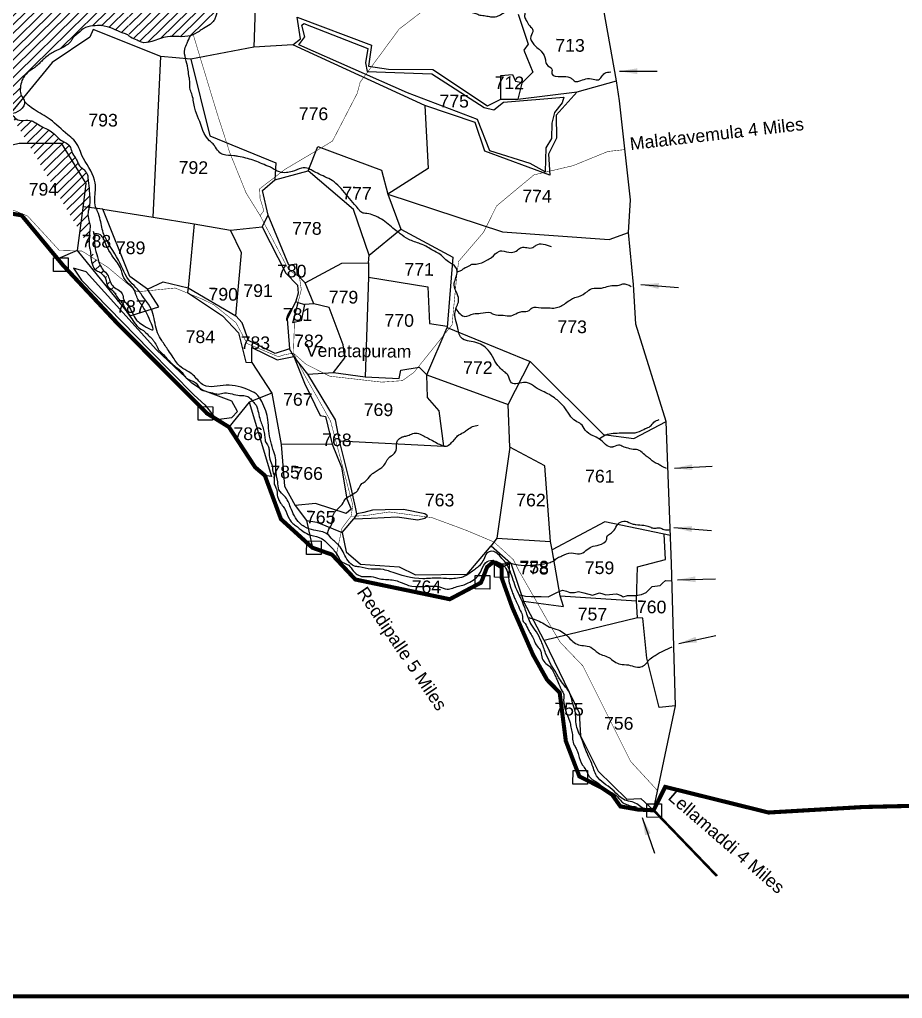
# Model space of a CAD drawing. Header units: feet. Extents: x 818823 to 828518, y 1577598 to 1585637.
# Drawn here: x 822433 to 824162, y 1577598 to 1579515 of the extents above; entities that cross this region are included whole.
import ezdxf
from ezdxf.enums import TextEntityAlignment as Align

# ---------------------------------------------------------------- set-up
doc = ezdxf.new("R2010")
doc.units = ezdxf.units.FT
doc.header["$LTSCALE"] = 15
doc.header["$MEASUREMENT"] = 0
doc.linetypes.add('HIDDEN2', pattern=[0.1875, 0.125, -0.0625])
for name, color, linetype in [('HILL', 17, 'Continuous'), ('PLOT', 7, 'Continuous'), ('PLOT NO', 7, 'Continuous'), ('ROADS', 6, 'HIDDEN2'), ('TANKS-STREAM', 4, 'Continuous'), ('TEXT', 1, 'Continuous'), ('VILLAGE STONES', 240, 'Continuous')]:
    doc.layers.add(name, color=color, linetype=linetype)
doc.layers.add('VILLAGE BOUNDRY', color=5, linetype='HIDDEN2', lineweight=100)
doc.styles.get("Standard").update_dxf_attribs({"font": 'arial.ttf'})
doc.linetypes.add('DOTS', pattern='A,1e-06,-3,["●",Standard,S=3,R=0,X=-1.25,Y=-1.25],-3', length=6.000001)
doc.dimstyles.get("Standard").update_dxf_attribs({"dimtxt": 0.18, "dimasz": 35, "dimexe": 0.18, "dimexo": 0.0625, "dimgap": 0.09, "dimtad": 0, "dimtih": 1, "dimtoh": 1, "dimdec": 4, "dimzin": 0, "dimdsep": 46, "dimtxsty": 'Standard', "dimcen": 0.09, "dimadec": 0, "dimazin": 0, "dimtfac": 1, "dimtdec": 4, "dimtofl": 0, "dimtmove": 0, "dimatfit": 3, "dimfxl": 1, "dimtolj": 1, "dimtzin": 0, "dimarcsym": 0})
pattern_1 = [(44.4283038, (-3796.693, 30670.482), (-8.62536244, 8.79923047), [])]

msp = doc.modelspace()

# ---------------------------------------------------------------- hatches: boundary and pattern name
at = {"layer": 'TANKS-STREAM', "lineweight": -2}
h = msp.add_hatch(dxfattribs=at)
h.set_pattern_fill('ANSI31', color=256, scale=98.573289, angle=-0.5717)
h.set_pattern_definition(pattern_1)
edge = h.paths.add_edge_path()
edge.add_spline(control_points=[(822646.5, 1580106.5), (822643.9, 1580115.1), (822640.3, 1580139.4), (822642.6, 1580163.6), (822646.5, 1580179.1)], knot_values=[2596.190024, 2596.190024, 2596.190024, 2596.190024, 2623.241818, 2670.364636, 2670.364636, 2670.364636, 2670.364636], degree=3, periodic=0)
edge.add_line((822646.5, 1580179.1), (822646.5, 1580233.2))
edge.add_spline(control_points=[(822646.5, 1580233.2), (822645.6, 1580238.6), (822645.9, 1580244.2), (822646.5, 1580250.2)], knot_values=[2522.993331, 2522.993331, 2522.993331, 2522.993331, 2540.137726, 2540.137726, 2540.137726, 2540.137726], degree=3, periodic=0)
edge.add_line((822646.5, 1580250.2), (822646.5, 1580288.6))
edge.add_spline(control_points=[(822646.5, 1580288.6), (822645.4, 1580292), (822642.1, 1580298), (822629.5, 1580306.6), (822613.3, 1580317.5), (822591.7, 1580323), (822572.1, 1580324.9), (822555.4, 1580323.5), (822544.4, 1580333.6), (822520.7, 1580338.2), (822509.8, 1580297.6), (822484.9, 1580273.1), (822465.7, 1580242.9), (822434.9, 1580215.6), (822410.7, 1580180.5), (822385.3, 1580139.1), (822368.7, 1580103.2), (822362.2, 1580060.4), (822325.6, 1580020.8), (822314.7, 1579966.7), (822298.1, 1579908.6), (822296.3, 1579862.6), (822270, 1579811), (822263.2, 1579765.2), (822248, 1579709.2), (822204.8, 1579707.8), (822185.8, 1579672.9), (822185.6, 1579635.5), (822173.1, 1579593.4), (822155.7, 1579544.6), (822129, 1579499.6), (822161, 1579431), (822202.3, 1579384.9), (822243.2, 1579330.8), (822255.9, 1579299.6), (822277.7, 1579285), (822298.6, 1579268.2), (822312.6, 1579293.1), (822328.4, 1579288.5), (822339, 1579282.9)], knot_values=[1061.97033, 1061.97033, 1061.97033, 1061.97033, 1073.379578, 1084.112928, 1107.042495, 1133.087669, 1150.086671, 1168.049662, 1180.429404, 1194.106011, 1232.832375, 1277.321258, 1307.187297, 1339.588591, 1402.166506, 1435.625802, 1487.806163, 1521.48172, 1564.206588, 1645.8399, 1684.479151, 1748.762455, 1782.759949, 1857.672365, 1895.38204, 1940.72328, 1963.963625, 2008.710514, 2053.542265, 2095.606265, 2170.733714, 2190.418667, 2319.967624, 2358.071068, 2398.802193, 2415.365774, 2442.493002, 2456.815586, 2485.892098, 2485.892098, 2485.892098, 2485.892098], degree=3, periodic=0)
edge.add_spline(control_points=[(822329.9, 1579286.7), (822332.9, 1579285.4), (822336, 1579284.1), (822339, 1579282.9)], knot_values=[0, 0, 0, 0, 9.970855, 9.970855, 9.970855, 9.970855], degree=3, periodic=0)
edge.add_spline(control_points=[(822339, 1579282.9), (822344.3, 1579280.8), (822351.1, 1579278.2), (822358, 1579276.1), (822359.6, 1579275.5)], knot_values=[9.970855, 9.970855, 9.970855, 9.970855, 27.238214, 32.169484, 32.169484, 32.169484, 32.169484], degree=3, periodic=0)
edge.add_spline(control_points=[(822359.6, 1579275.5), (822363.6, 1579277.9), (822364.8, 1579289.2), (822366.8, 1579297.1), (822367.2, 1579298.4)], knot_values=[1015.44078, 1015.44078, 1015.44078, 1015.44078, 1035.420792, 1039.784323, 1039.784323, 1039.784323, 1039.784323], degree=3, periodic=0)
edge.add_spline(control_points=[(822374.7, 1579315), (822372.4, 1579311.1), (822370.2, 1579306.8), (822368.6, 1579302.6)], knot_values=[996.756964, 996.756964, 996.756964, 996.756964, 1010.855903, 1010.855903, 1010.855903, 1010.855903], degree=3, periodic=0)
edge.add_spline(control_points=[(822368.6, 1579302.6), (822370.2, 1579306.9), (822372.3, 1579311.1), (822374.7, 1579315)], knot_values=[193.376093, 193.376093, 193.376093, 193.376093, 207.443413, 207.443413, 207.443413, 207.443413], degree=3, periodic=0)
edge.add_spline(control_points=[(822382.4, 1579326), (822381.9, 1579325.2), (822379.7, 1579322), (822377, 1579318.5), (822375.1, 1579315.6), (822374.7, 1579315)], knot_values=[207.443413, 207.443413, 207.443413, 207.443413, 210.215064, 219.030324, 220.976215, 220.976215, 220.976215, 220.976215], degree=3, periodic=0)
edge.add_spline(control_points=[(822374.7, 1579315), (822374.7, 1579315), (822377, 1579318.9), (822379.3, 1579322.4), (822382.4, 1579326)], knot_values=[983.195399, 983.195399, 983.195399, 983.195399, 989.976181, 996.756964, 996.756964, 996.756964, 996.756964], degree=3, periodic=0)
edge.add_spline(control_points=[(822389.2, 1579332.5), (822386.8, 1579330.6), (822384.4, 1579328.3), (822382.4, 1579326)], knot_values=[974.522134, 974.522134, 974.522134, 974.522134, 983.195399, 983.195399, 983.195399, 983.195399], degree=3, periodic=0)
edge.add_spline(control_points=[(822382.4, 1579326), (822383.4, 1579327.3), (822385.4, 1579329.9), (822387.9, 1579331.7), (822389.2, 1579332.5)], knot_values=[220.976215, 220.976215, 220.976215, 220.976215, 226.033879, 230.771425, 230.771425, 230.771425, 230.771425], degree=3, periodic=0)
edge.add_spline(control_points=[(822401.2, 1579336.9), (822397, 1579335.7), (822392.8, 1579334.6), (822389.2, 1579332.5)], knot_values=[230.771425, 230.771425, 230.771425, 230.771425, 243.408885, 243.408885, 243.408885, 243.408885], degree=3, periodic=0)
edge.add_spline(control_points=[(822389.2, 1579332.5), (822393, 1579335.5), (822397.3, 1579337.5), (822401.3, 1579336.9), (822401.3, 1579336.9)], knot_values=[961.025575, 961.025575, 961.025575, 961.025575, 974.359096, 974.522134, 974.522134, 974.522134, 974.522134], degree=3, periodic=0)
edge.add_spline(control_points=[(822401.3, 1579336.9), (822402.3, 1579336.7), (822403.2, 1579336.4), (822404.2, 1579336.1)], knot_values=[957.825194, 957.825194, 957.825194, 957.825194, 961.025575, 961.025575, 961.025575, 961.025575], degree=3, periodic=0)
edge.add_spline(control_points=[(822404.2, 1579336.1), (822407.9, 1579334.9), (822411.6, 1579333.6), (822414.8, 1579331.5)], knot_values=[2.963766, 2.963766, 2.963766, 2.963766, 14.662618, 14.662618, 14.662618, 14.662618], degree=3, periodic=0)
edge.add_spline(control_points=[(822646.5, 1578937.4), (822643.5, 1578941.8), (822638.8, 1578949), (822635.1, 1578960.6), (822626.9, 1578967), (822621.6, 1578975.3), (822616, 1578985.1), (822602.8, 1578991.3), (822603.7, 1579006.8), (822596.3, 1579015.5), (822589.6, 1579021.4), (822580.7, 1579023.8), (822575, 1579035), (822572.3, 1579048.1), (822571.6, 1579062.4), (822567.7, 1579077), (822570.3, 1579088.7), (822570, 1579101), (822572, 1579110.6), (822567.7, 1579123.4), (822565.9, 1579135.2), (822569.4, 1579147.8), (822571.5, 1579160.2), (822569.1, 1579176.4), (822569.2, 1579190.4), (822566.6, 1579202.4), (822567, 1579212.1), (822561.4, 1579219.3), (822555.3, 1579224.2), (822549.6, 1579228.6), (822546.4, 1579236.4), (822541.6, 1579245.7), (822534.6, 1579254.7), (822531.5, 1579272.4), (822510.7, 1579277.7), (822497.3, 1579296.9), (822478.6, 1579303.5), (822465.6, 1579312), (822450.5, 1579321.1), (822428.6, 1579313), (822419.7, 1579327.9), (822415.5, 1579331), (822414.8, 1579331.5)], knot_values=[14.662618, 14.662618, 14.662618, 14.662618, 30.8453, 41.037636, 50.511979, 61.603897, 70.864349, 84.529933, 101.211771, 111.245572, 118.476711, 128.231706, 137.507536, 154.449163, 169.184632, 181.012169, 199.838309, 204.514812, 218.556524, 228.692638, 244.910478, 254.042937, 268.185999, 282.860723, 303.404151, 310.666931, 320.293045, 331.888828, 336.554781, 344.169989, 353.392059, 361.541512, 376.135614, 387.667007, 412.6078, 431.198406, 457.403682, 470.264351, 478.949632, 510.236594, 523.752901, 526.353597, 526.353597, 526.353597, 526.353597], degree=3, periodic=0)
edge.add_line((822414.8, 1579331.5), (822439.2, 1579361.3))
edge.add_spline(control_points=[(822439.2, 1579361.3), (822438, 1579363), (822434.6, 1579368.1), (822433.4, 1579383.6), (822438.7, 1579404), (822453.4, 1579415.7), (822464, 1579422), (822470.8, 1579428.4), (822477.6, 1579435.1), (822486.8, 1579444.2), (822500.5, 1579452.6), (822518.8, 1579460.7), (822533.2, 1579469.5), (822537.7, 1579481.2), (822547.2, 1579486.9), (822556.6, 1579499.5), (822575.7, 1579502.9), (822603, 1579504.7), (822624.5, 1579491.9), (822642.9, 1579486.4), (822646, 1579484.2), (822646.5, 1579483.8)], knot_values=[610.028668, 610.028668, 610.028668, 610.028668, 616.158234, 627.786375, 656.357077, 675.878325, 683.095778, 694.121032, 703.869657, 712.204824, 733.672354, 751.877627, 774.311561, 781.480375, 788.428022, 807.172832, 827.3744, 844.297734, 889.900036, 899.8235, 901.748524, 901.748524, 901.748524, 901.748524], degree=3, periodic=0)
edge.add_line((822646.5, 1579483.8), (822646.5, 1579688))
edge.add_line((822646.5, 1579688), (822365.5, 1579637))
edge.add_line((822365.5, 1579637), (822318.7, 1579712.3))
edge.add_line((822318.7, 1579712.3), (822547.3, 1579808.9))
edge.add_line((822547.3, 1579808.9), (822646.5, 1579788.5))
edge.add_line((822646.5, 1579788.5), (822646.5, 1580106.5))
h = msp.add_hatch(dxfattribs=at)
h.set_pattern_fill('ANSI31', color=256, scale=98.573289, angle=-0.5717)
h.set_pattern_definition(pattern_1)
edge = h.paths.add_edge_path()
edge.add_spline(control_points=[(822995.4, 1579740.9), (822995.7, 1579743.5), (822996.7, 1579748.5), (822999.6, 1579758.3), (823009.6, 1579763.6), (823015.4, 1579770.5), (823019.4, 1579777.6), (823026.2, 1579780.1), (823028.8, 1579790), (823029.3, 1579799.7), (823038.5, 1579812.6), (823044.7, 1579824.9), (823051.8, 1579840), (823058.2, 1579850.6), (823062.1, 1579871.1), (823057.8, 1579889.6), (823058.3, 1579912), (823060.1, 1579929.2), (823070.7, 1579949.4), (823052.5, 1579964), (823035, 1579967.4), (823015.9, 1579969.9), (823010.2, 1579988.9), (822979, 1579986), (822953.8, 1579994.9), (822924.8, 1580005.3), (822901.8, 1580011.1), (822875.5, 1580014.6), (822850.5, 1580017.8), (822827, 1580028.1), (822803.4, 1580037.9), (822780.8, 1580038.3), (822759.6, 1580046.6), (822740.1, 1580048.2), (822725.3, 1580078.1), (822683.7, 1580070.4), (822653.1, 1580089.2), (822648, 1580101.9), (822647.1, 1580104.6)], knot_values=[2672.411123, 2672.411123, 2672.411123, 2672.411123, 2680.286531, 2688.001986, 2702.229609, 2712.313633, 2715.440097, 2726.806713, 2731.200091, 2745.367257, 2756.014936, 2778.171886, 2787.563953, 2806.907908, 2815.233084, 2850.345603, 2863.514741, 2882.848918, 2904.557457, 2922.085388, 2942.26624, 2962.031391, 2973.169711, 2994.594881, 3040.730789, 3059.590919, 3087.686026, 3112.72586, 3140.440459, 3163.879547, 3190.383097, 3217.687746, 3230.796893, 3260.523314, 3268.439985, 3327.461037, 3360.449065, 3368.949118, 3368.949118, 3368.949118, 3368.949118], degree=3, periodic=0)
edge.add_line((822647.1, 1580104.6), (822647.1, 1579788.3))
edge.add_line((822647.1, 1579788.3), (822664, 1579784.9))
edge.add_line((822664, 1579784.9), (822659.5, 1579690.4))
edge.add_line((822659.5, 1579690.4), (822647.2, 1579688.1))
edge.add_line((822647.2, 1579688.1), (822647.2, 1579483.2))
edge.add_spline(control_points=[(822647.2, 1579483.2), (822648.3, 1579482.3), (822652.9, 1579478.4), (822662, 1579476.1), (822674.5, 1579468), (822696.3, 1579472.3), (822725.4, 1579486.7), (822760.1, 1579477.4), (822782.2, 1579490.3), (822794.4, 1579498.7), (822805.1, 1579504.1), (822813.4, 1579512), (822818.1, 1579522.8), (822820.8, 1579534.6), (822820.6, 1579555.2), (822817.9, 1579574.9), (822813.9, 1579598.3), (822817.7, 1579618.6), (822817, 1579638.8), (822823.4, 1579661.2), (822830.2, 1579677.8), (822839.6, 1579683.5)], knot_values=[246.525559, 246.525559, 246.525559, 246.525559, 250.613744, 264.9409, 274.339721, 294.718378, 327.28839, 373.238035, 392.603519, 402.770867, 418.528625, 429.069239, 436.633231, 453.922963, 465.595484, 498.923232, 514.544376, 537.272081, 561.105882, 575.208523, 609.085644, 609.085644, 609.085644, 609.085644], degree=3, periodic=0)
edge.add_line((822839.6, 1579683.5), (822864.8, 1579754.4))
edge.add_line((822864.8, 1579754.4), (822926.9, 1579748))
edge.add_spline(control_points=[(822926.9, 1579748), (822928.9, 1579749.1), (822937.5, 1579754), (822951.7, 1579758.2), (822971.7, 1579757.8), (822977.9, 1579748.3), (822980.1, 1579742.5)], knot_values=[73.195709, 73.195709, 73.195709, 73.195709, 80.07286, 103.362304, 118.456357, 135.814833, 135.814833, 135.814833, 135.814833], degree=3, periodic=0)
edge.add_line((822980.1, 1579742.5), (822995.4, 1579740.9))

# ---------------------------------------------------------------- linework, layer by layer
at = {"layer": 'HILL', "lineweight": -2}
for points in [[(822989.7, 1579507.5), (823114.9, 1579458.3), (823110.5, 1579430.5), (823113.7, 1579413.7), (823240.3, 1579408.6), (823342.6, 1579343), (823361.4, 1579338.6), (823380.6, 1579353.3), (823499.1, 1579363.2), (823495.4, 1579352.2), (823480.5, 1579333.3), (823475.4, 1579312.2), (823474.6, 1579282.2), (823463.5, 1579263.9), (823462.1, 1579217.2), (823432.8, 1579233.5), (823354, 1579258.2), (823329.8, 1579319.6), (823192.7, 1579371.3), (822979.5, 1579465.3), (822991.8, 1579481.1), (822985.7, 1579504.1), (822989.7, 1579507.5)], [(822818.8, 1578732.1), (822848.4, 1578735.8), (822859.5, 1578747.3), (822848.4, 1578767.6), (822791.2, 1578789.3), (822770.2, 1578803.2), (822701.2, 1578868.5), (822563.3, 1579021.4), (822538.2, 1579028.3), (822554, 1579005), (822687.6, 1578868.6), (822774.7, 1578779.7), (822795.7, 1578760.4), (822818.8, 1578732.1)]]:
    msp.add_lwpolyline(points, dxfattribs=at)
at = {"layer": 'PLOT', "lineweight": -2}
for points in [[(823674.7, 1577966.7), (823717.5, 1578171.1), (823709.7, 1578449.1), (823699.3, 1578728.2), (823639.8, 1578918.7), (823635.5, 1578996.3), (823625.6, 1579098.2), (823629.4, 1579162), (823607.9, 1579356.2), (823602, 1579395.2), (823572.8, 1579559.9), (823542, 1579787), (823516.7, 1579896), (823265, 1579861.9), (823074.8, 1579859.8)], [(822894.2, 1579538.7), (822891.6, 1579461.1), (822768.2, 1579437.8), (822709.8, 1579443), (822577.2, 1579495.4), (822570.4, 1579480.6), (822496.5, 1579431.1), (822351.1, 1579253.9), (822277.2, 1579259.9), (822173.7, 1579182.3)], [(822968, 1579465.4), (822982.9, 1579477.6), (822976.5, 1579520), (823122.2, 1579464.9), (823116.4, 1579424.1), (823155.4, 1579418.1), (823242.5, 1579417.6), (823349.2, 1579346.2), (823375.5, 1579359), (823408.9, 1579359.2)], [(823409.3, 1579525.4), (823428.9, 1579466.9), (823420.2, 1579455), (823438.1, 1579411.8), (823416.6, 1579390.8), (823408.9, 1579359.2), (823525.1, 1579373.5), (823602, 1579395.2)], [(823226.7, 1579346.5), (822968, 1579465.4), (822891.6, 1579461.1)], [(822596, 1579143.5), (822694.6, 1579128.2), (822709.8, 1579443)], [(822768.2, 1579437.8), (822805.4, 1579287.2), (822934.5, 1579234.6), (822932.8, 1579201.5), (822998.3, 1579218.8), (823017.3, 1579266.2), (823141.5, 1579220.3), (823154, 1579172.9), (823179.8, 1579104.5), (823281.6, 1579049.6), (823270, 1578911.8), (823433.1, 1578845.5), (823576.5, 1578702.3), (823635.7, 1578694.6), (823699.3, 1578728.2)], [(823375.5, 1579359), (823375.3, 1579405.4), (823398.1, 1579407.8), (823404.2, 1579394.6), (823416.8, 1579391.6)], [(823525.1, 1579373.5), (823483.5, 1579327.7), (823484.7, 1579282.7), (823468.6, 1579251.4), (823471.2, 1579210.1), (823343.9, 1579257.4), (823324.9, 1579313.3), (823226.7, 1579346.5), (823232.8, 1579223.5), (823154, 1579172.9), (823378.9, 1579099.6), (823587.3, 1579084.2), (823625.6, 1579098.2)], [(822351.1, 1579253.9), (822432.1, 1579273.2), (822514.4, 1579272.8), (822562.4, 1579194.1), (822556.6, 1579146.1), (822545.5, 1579062.8), (822507.6, 1579046.3)], [(823116, 1579038.6), (823117.4, 1579054), (823086.8, 1579143.4), (822998.3, 1579218.8)], [(822694.6, 1579128.2), (822775.1, 1579115.3), (822845.8, 1579102.8), (822907.7, 1579109.2), (822919.4, 1579131.8), (822908.4, 1579180.2), (822932.8, 1579201.5)], [(822545.5, 1579062.8), (822649.5, 1578934.9), (822705.3, 1578952.7), (822683.2, 1578987.3), (822648.7, 1579011.8), (822596, 1579143.5), (822556.8, 1579148.2)], [(822775.1, 1579115.3), (822762.8, 1578989.6)], [(823009.4, 1578958.7), (822992.1, 1578999.5), (822976.5, 1579015.1), (822975.9, 1579036.3), (822959.9, 1579034.3), (822919.4, 1579131.8)], [(822762.8, 1578989.6), (822856.7, 1578934.9), (822867.8, 1579058.1), (822845.8, 1579102.8)], [(822907.7, 1579109.2), (822954.2, 1579018.4), (822977.1, 1578995.3), (822978.4, 1578979), (822973.9, 1578963.8), (822956.7, 1578928.6), (822961.6, 1578870.5), (822933.4, 1578861.3), (822881.4, 1578886.6), (822868.5, 1578921.5), (822856.7, 1578934.9)], [(823117.4, 1579054), (823179.8, 1579104.5)], [(822992.1, 1578999.5), (823064.3, 1579038.1), (823116, 1579038.6), (823116.3, 1579010.9), (823109.4, 1578815.4)], [(822683.2, 1578987.3), (822714.1, 1579001.3), (822762.8, 1578989.6)], [(823116.3, 1579010.9), (823232.3, 1578991.4), (823235.5, 1578919.8), (823270.3, 1578914.5)], [(822762.8, 1578989.6), (822761.9, 1578980.4), (822830, 1578935.1), (822861.4, 1578901.7), (822876, 1578844.2), (822887.7, 1578843.8), (822926.9, 1578783.3), (822882.8, 1578765.9), (822842.8, 1578717.2)], [(823047.5, 1578824), (823069.8, 1578852.5), (823066.6, 1578878.1), (823038.9, 1578951.2), (823009.4, 1578958.7), (822991.2, 1578957.4), (822984.4, 1578925.4), (822967.8, 1578921.2), (822978.2, 1578961.2), (822991.2, 1578957.4)], [(822978.1, 1578960.8), (822973.5, 1578962.1)], [(823230.8, 1578819.5), (823270, 1578911.8)], [(822887.7, 1578843.8), (822888, 1578873), (822937.2, 1578848.5), (822970.2, 1578855.6), (822961.6, 1578870.5)], [(822970.2, 1578855.6), (822991.1, 1578802.8), (823021.4, 1578739.9), (823032.3, 1578737.9), (823044.9, 1578683.9), (822945.1, 1578682.9)], [(823059.2, 1578690.4), (823051.5, 1578731), (822997.3, 1578820.7), (822970.2, 1578855.6)], [(823707.6, 1578504.5), (823579.1, 1578531.4), (823475.7, 1578476.9), (823472.5, 1578493.1), (823461.9, 1578641.3), (823392.8, 1578677.8), (823389.9, 1578761.4), (823433.1, 1578845.5)], [(822997.3, 1578820.7), (823047.5, 1578824), (823109.4, 1578815.4), (823176.6, 1578812), (823179.4, 1578828.5), (823215.4, 1578834.4), (823230.8, 1578819.5)], [(823093.4, 1578547.4), (823091, 1578560.4), (823080, 1578606.9), (823059.2, 1578690.4), (823263.5, 1578679.9), (823254.8, 1578748.8), (823231.8, 1578774.7), (823230.8, 1578819.5), (823389.9, 1578761.4)], [(822926.9, 1578783.3), (822945.1, 1578682.9), (822951.7, 1578601.4), (822972.9, 1578563.5), (822994.7, 1578534.1), (823006.4, 1578480.8)], [(822882.8, 1578765.9), (822926.3, 1578620.5), (822913.2, 1578622.3)], [(823044.9, 1578683.9), (823063.4, 1578638.6), (823073.8, 1578576.4), (823082.3, 1578556.3), (823072.8, 1578547.7), (823012.6, 1578567.4), (822972.9, 1578563.5)], [(823392.8, 1578677.8), (823367.7, 1578499.6), (823356.5, 1578484.5), (823395.1, 1578450.7), (823377.2, 1578442.3)], [(823064.7, 1578510.6), (823087.7, 1578537.3), (823121.5, 1578538.6), (823172.2, 1578541), (823213, 1578535.4), (823226.7, 1578539), (823231.9, 1578543.6), (823226.5, 1578547.4), (823184.5, 1578555.9), (823149.2, 1578555.1), (823123.9, 1578554.5), (823107, 1578550.1), (823093.4, 1578547.4), (823087.7, 1578537.3)], [(822994.7, 1578534.1), (823014.8, 1578531.2), (823064.7, 1578510.6), (823072.3, 1578472.8), (823100.6, 1578448.8), (823176.4, 1578443.6), (823208.5, 1578427.9), (823309.7, 1578429), (823356.5, 1578484.5)], [(823717.5, 1578171.1), (823685.2, 1578167.7), (823661.4, 1578264.7), (823653.6, 1578342.9), (823642.9, 1578343.7), (823641.3, 1578376.9), (823642.8, 1578443.7), (823698.2, 1578457.8), (823695, 1578507.2)], [(823367.7, 1578499.6), (823472.5, 1578493.1)], [(823491.4, 1578386.6), (823475.7, 1578476.9)], [(823395.1, 1578450.7), (823419.8, 1578376.2)], [(823460.4, 1578299.3), (823419.8, 1578376.2), (823498, 1578365.6), (823491.4, 1578386.6), (823641.3, 1578376.9)], [(823642.9, 1578343.7), (823460.4, 1578299.3), (823528.9, 1578157.7), (823531.3, 1578112.5), (823565.9, 1578043), (823622.1, 1577988.7), (823649.5, 1577989.5), (823674.7, 1577966.7)]]:
    msp.add_lwpolyline(points, dxfattribs=at)
at = {"layer": 'ROADS', "linetype": 'DOTS', "lineweight": -2, "ltscale": 0.15, "const_width": 1}
for points in [[(822904, 1579131.2), (822911.3, 1579140.8), (822903.9, 1579164.6), (822903, 1579183.6), (822952.7, 1579221.8), (822998.8, 1579249.1), (823021.5, 1579262.5), (823045.7, 1579277.2), (823094.2, 1579370.8), (823100, 1579392.7), (823176.4, 1579496.7), (823337, 1579618.7), (823512.8, 1579729.4), (823532.5, 1579754.7), (823544.3, 1579769.9)], [(822969.2, 1578861.7), (822971.7, 1578936.5), (822984.6, 1578986), (822981.1, 1579010.6), (822959.7, 1579025.4), (822904, 1579131.2), (822876.5, 1579175.5), (822844.4, 1579254.9), (822819.4, 1579332.4), (822773, 1579485.5)], [(822969.2, 1578861.7), (822993.7, 1578840.2), (823040, 1578816.8), (823142.3, 1578805.1), (823182.5, 1578808), (823205.2, 1578824.2), (823245.9, 1578875), (823279.9, 1578917.3), (823289.5, 1579017.9), (823292.9, 1579041.8), (823341.7, 1579098.8), (823367.2, 1579150.2), (823440.3, 1579211), (823516.9, 1579229), (823585.1, 1579256.8), (823618.5, 1579260.5)], [(823082.1, 1578542.5), (823085.6, 1578563.9), (823041.9, 1578728.9), (823026.9, 1578755.5), (822990.5, 1578819.8), (822969.2, 1578861.7), (822952.9, 1578859.1), (822939.7, 1578854.9), (822923.6, 1578861.6), (822878.4, 1578880.7), (822856.5, 1578921.7), (822813.3, 1578956.6), (822790, 1578967.9), (822737.5, 1578989.4), (822690.9, 1578984.7), (822662.7, 1578982), (822605.5, 1579030.1), (822555, 1579061.8), (822510.8, 1579062.9), (822477.7, 1579098.9), (822448.6, 1579130.4), (822414.5, 1579144.3), (822330.9, 1579173.5), (822330.9, 1579173.5)], [(823682.7, 1578004.7), (823629.5, 1578062.5), (823575.6, 1578170.5), (823536.2, 1578249.3), (823491.8, 1578295.5), (823477.8, 1578318.9), (823426.8, 1578407.8), (823410.9, 1578435.5), (823399.8, 1578457.6), (823362.1, 1578492), (823308.2, 1578514.7), (823240.8, 1578539.7), (823156.7, 1578550.9), (823109.5, 1578543.6), (823082.1, 1578542.5), (823064.5, 1578519.6), (823060.6, 1578501.9), (823051.8, 1578459.9)]]:
    msp.add_lwpolyline(points, dxfattribs=at)
at = {"layer": 'TANKS-STREAM', "lineweight": -2}
msp.add_lwpolyline([(823410.3, 1578389.1), (823423.8, 1578385.8), (823435.1, 1578385.6), (823454.4, 1578385.1), (823468, 1578384.8), (823486.1, 1578394.1), (823496.4, 1578397.7), (823504, 1578396), (823510.6, 1578393.1), (823519.8, 1578393.4), (823527.8, 1578395.4), (823538.2, 1578392.7), (823554.9, 1578387.7), (823568.9, 1578392.2), (823575.5, 1578390.7), (823581.2, 1578388.3), (823601.9, 1578390.5), (823611.3, 1578387), (823615, 1578384.4), (823623.3, 1578387.1), (823640.1, 1578387), (823650.7, 1578389.1), (823660.2, 1578393), (823671.8, 1578405.2), (823687.5, 1578407), (823691.8, 1578411.3), (823698.2, 1578416.4), (823709, 1578416.2)], dxfattribs=at)
for points in [[(823001.8, 1579690.2), (822994, 1579682.6), (822989.3, 1579692.7), (822985.8, 1579708.2), (822982.2, 1579735.5), (822969.7, 1579755.8), (822954.9, 1579757.5), (822932.8, 1579751.3), (822922.2, 1579745.2), (822897.2, 1579729.4), (822871.4, 1579704.6), (822856.1, 1579693.8), (822848.9, 1579688.3), (822839.6, 1579683.5), (822821.8, 1579655.2), (822818.4, 1579641.7), (822816.8, 1579618.3), (822815, 1579595.9), (822816.9, 1579580.7), (822820.5, 1579548), (822820.4, 1579536.5), (822816.7, 1579519.9), (822813.4, 1579513.2), (822806.2, 1579505.7), (822793, 1579497.5), (822784.6, 1579492), (822767.6, 1579483.5), (822722.3, 1579481.5), (822691.6, 1579472.1), (822671.6, 1579470.8), (822663.2, 1579474.8), (822650.4, 1579480.7), (822644.9, 1579484.9), (822635.9, 1579488.7), (822593.4, 1579503.2), (822576.7, 1579502.7), (822557.6, 1579497.2), (822543.6, 1579485), (822538.3, 1579480.7), (822534.7, 1579474.6), (822517.6, 1579460.6), (822501.5, 1579452.7), (822483.9, 1579441), (822477.9, 1579435.4), (822471, 1579428.7), (822462.8, 1579421.5), (822456.9, 1579417.6), (822442.5, 1579404.8), (822434.2, 1579377.9), (822436, 1579366.6), (822442.7, 1579354.4), (822414.8, 1579331.5), (822401.2, 1579336.9), (822382.4, 1579326), (822374.7, 1579315), (822368.6, 1579302.6), (822366.1, 1579294.1), (822359.6, 1579275.5), (822339, 1579282.9), (822310.5, 1579285.7), (822300.3, 1579275.9), (822275.6, 1579286.1), (822262.7, 1579296.2), (822241.5, 1579330.3), (822220.1, 1579361.1), (822145.5, 1579464.8), (822138.3, 1579482.8), (822157.9, 1579554.2), (822172.5, 1579593), (822183.5, 1579635.8), (822190.7, 1579679.3), (822203, 1579698.7), (822243.4, 1579717.7), (822259, 1579751.5), (822277.3, 1579823), (822290, 1579854), (822301.5, 1579916.3), (822310.5, 1579953.3), (822337, 1580029.3), (822359.9, 1580064.7), (822368.9, 1580096.6), (822388.9, 1580144), (822405.9, 1580172.3), (822443, 1580221.6), (822465.2, 1580244.5), (822482.7, 1580268.2), (822508.5, 1580303.7), (822530.8, 1580334.6), (822544.1, 1580332.4), (822554.5, 1580326.1), (822572.2, 1580324.3), (822588.8, 1580322.9), (822613.5, 1580315.9), (822632.9, 1580304.3), (822641.2, 1580297.7), (822646.5, 1580250.2), (822647.1, 1580230.4), (822651.6, 1580216.4), (822646.5, 1580179.1), (822642.1, 1580132.8), (822646.5, 1580106.5), (822650.4, 1580096.9), (822677.1, 1580078.4), (822732.9, 1580061.9), (822737.2, 1580055.4), (822764.3, 1580044.3), (822776.6, 1580040.5), (822803.2, 1580036.2), (822827.9, 1580027.6), (822849.5, 1580019.4), (822876.3, 1580014.4), (822900.8, 1580010.8), (822927.6, 1580004), (822945.2, 1579998), (822989.5, 1579987.8), (823010.2, 1579983.6), (823016, 1579974.3), (823034.2, 1579967.3), (823053.3, 1579961.8), (823065.6, 1579949.7), (823061.3, 1579928.7), (823058.4, 1579909.9), (823058.2, 1579896.9), (823060.2, 1579862.3), (823058.6, 1579854.3), (823050.5, 1579837), (823046.5, 1579828.7), (823036.1, 1579809.5), (823030.8, 1579800.4), (823027.9, 1579786.8), (823026.5, 1579782.7), (823018.2, 1579775.1), (823016.5, 1579772.6), (823010, 1579765), (822999.5, 1579755.7), (822996.9, 1579748.6), (822994.9, 1579735.8), (822997.5, 1579704), (822999.4, 1579694.9), (823003.1, 1579688.7), (822994.5, 1579682.5)], [(823239.7, 1579591.1), (823244.3, 1579582), (823249.5, 1579576.5), (823255, 1579569), (823266, 1579563.3), (823273, 1579558.7), (823284.3, 1579553.4), (823296.3, 1579541.5), (823302.2, 1579536), (823317, 1579529.8), (823326.3, 1579527), (823334.4, 1579524), (823345.7, 1579522.5), (823355.4, 1579520.6), (823367.4, 1579521.4), (823377.1, 1579526), (823383.3, 1579529.6), (823391.8, 1579532.1), (823409.7, 1579537.9), (823422.3, 1579528.2), (823422, 1579521.2), (823425.3, 1579513.3), (823431.7, 1579503.3), (823438.4, 1579494.2), (823434, 1579482.1), (823440.2, 1579466.3), (823455.9, 1579451.4), (823462.8, 1579436.4), (823465.2, 1579426.9), (823475.5, 1579417.8), (823475.4, 1579408.6), (823493.7, 1579403.7), (823510.6, 1579401.5), (823516, 1579398.1), (823519.1, 1579394.9), (823528.4, 1579394.6), (823542, 1579398.9), (823556.5, 1579398.3), (823566.7, 1579397.3), (823572.6, 1579402.9), (823579, 1579409.9), (823591, 1579412.5)], [(823700, 1578635.9), (823690.2, 1578640.6), (823683, 1578644.8), (823675.6, 1578648.1), (823668.5, 1578654.1), (823660.1, 1578660.3), (823649.5, 1578669.5), (823643.6, 1578672.4), (823634.4, 1578673.4), (823621.8, 1578676.5), (823612.3, 1578679.9), (823608.8, 1578681.5), (823596.1, 1578678.5), (823593.9, 1578677.9), (823568.2, 1578693.8), (823556.2, 1578699.8), (823540.6, 1578711.3), (823532.4, 1578723.1), (823521.8, 1578729.1), (823510.4, 1578740.1), (823505, 1578748.7), (823499.2, 1578756.8), (823483.4, 1578771.9), (823470.6, 1578780.6), (823456.9, 1578787.7), (823446.7, 1578792.8), (823431.5, 1578802.3), (823423.7, 1578804.4), (823396.6, 1578803.5), (823388.9, 1578819.1), (823381.6, 1578825.9), (823372.5, 1578834.1), (823350.5, 1578867.8), (823324.7, 1578883.4), (823298.1, 1578891.7), (823290.3, 1578913.8), (823285.7, 1578932.1), (823285.8, 1578941.9), (823289.4, 1578953.9), (823292.8, 1578964.2), (823289.8, 1578977.8), (823284.1, 1578995.5), (823289.6, 1579019.4), (823287.5, 1579029.7), (823272.8, 1579040.9), (823254.2, 1579056.8), (823242.9, 1579062.8), (823231.6, 1579069.7), (823217.7, 1579076.1), (823195, 1579084.7), (823178.1, 1579095.7), (823167.2, 1579104.3), (823141.7, 1579124.2), (823126.7, 1579131.6), (823113, 1579135.4), (823103.4, 1579137), (823096.3, 1579144.3), (823088.7, 1579153.1), (823062.6, 1579184), (823048.7, 1579197.4), (823019.7, 1579212.3), (823006, 1579219.6), (822998.4, 1579223.4), (822985.3, 1579224.2), (822966.7, 1579217.4), (822955.5, 1579215.3), (822942, 1579216.6), (822933.3, 1579220.6), (822926.2, 1579225), (822919.1, 1579228), (822890.2, 1579239.8), (822861.2, 1579247.1), (822852.7, 1579248.5), (822831.6, 1579250.7), (822825.3, 1579254.2), (822816.7, 1579265), (822811.7, 1579271.6), (822805, 1579277.7), (822783.4, 1579321), (822775.9, 1579341.3), (822770.9, 1579366.8), (822767.2, 1579377.6), (822765.7, 1579398.6), (822764.3, 1579405.5), (822762.7, 1579419.5), (822756.5, 1579457.4), (822760.8, 1579468.9), (822767.6, 1579483.5)], [(823655.2, 1577969.3), (823632.5, 1577983.2), (823618.4, 1577986.8), (823607.9, 1577993.7), (823593.6, 1578007.2), (823562.9, 1578034.3), (823553.4, 1578058.4), (823546, 1578075), (823539.6, 1578090.6), (823533.7, 1578106.4), (823528.5, 1578118), (823523.4, 1578132.7), (823522.2, 1578146.6), (823520.8, 1578161), (823516, 1578177.3), (823508.1, 1578200.5), (823496.1, 1578215.3), (823488.4, 1578227.4), (823463.2, 1578274.4), (823454.8, 1578297.1), (823445.2, 1578315.8), (823434.6, 1578331.4), (823428.7, 1578344), (823424.4, 1578356.9), (823422.3, 1578363.2), (823402.8, 1578408.2), (823389.9, 1578443.1), (823372.5, 1578465.3), (823357.2, 1578474), (823348.1, 1578470), (823341.8, 1578457.7), (823335.2, 1578447.4), (823328, 1578440.7), (823319.7, 1578434.9), (823310.5, 1578428.3), (823302.2, 1578423.9), (823286.6, 1578420.5), (823274.2, 1578420.1), (823252.1, 1578421.5), (823222.7, 1578420), (823158.3, 1578434.2), (823145.7, 1578437.9), (823121.5, 1578439), (823098, 1578443.1), (823088.6, 1578444.9), (823076.3, 1578455.3), (823068.2, 1578469.5), (823060.7, 1578482.3), (823045.8, 1578497.1), (823035.5, 1578507.4), (823009.4, 1578515.3), (822990.3, 1578522.3), (822981.5, 1578528.8), (822963.6, 1578559.9), (822951.7, 1578582.1), (822940.9, 1578594.2), (822938.4, 1578610.1), (822934.5, 1578633), (822934.7, 1578653), (822930.8, 1578668.7), (822920.8, 1578709.6), (822919.3, 1578731.1), (822915.1, 1578748.8), (822907, 1578767.2), (822899.4, 1578779), (822883.6, 1578788.9), (822837.2, 1578799), (822793.6, 1578799.1), (822775.2, 1578816.6), (822764.4, 1578825.3), (822749.1, 1578834.2), (822733.7, 1578853.2), (822724.4, 1578867.1), (822711.3, 1578886.7), (822703, 1578901.5), (822694.1, 1578939.5), (822685.5, 1578957.6), (822677.3, 1578968.3), (822664, 1578986.9), (822650, 1579001.2), (822626.5, 1579044.1), (822598.1, 1579094), (822593.8, 1579108.5), (822591, 1579122.6), (822585.6, 1579139.2), (822581.6, 1579148.6), (822581.5, 1579180.9), (822579.9, 1579200.4), (822555.1, 1579249.2), (822549, 1579264), (822538.9, 1579279.7), (822527.2, 1579289.5), (822492.7, 1579319.5), (822461.4, 1579338.9), (822449.7, 1579347.6), (822442.7, 1579354.4)], [(822401.3, 1579336.9), (822416.8, 1579330), (822426.1, 1579320.5), (822456.7, 1579316.6), (822464.4, 1579312.7), (822475.2, 1579306.1), (822497.8, 1579293.6), (822511, 1579280.8), (822531.1, 1579266.8), (822535.2, 1579256.2), (822542.4, 1579243.8), (822546.2, 1579236.7), (822550.5, 1579228.7), (822556.1, 1579223.6), (822559.6, 1579220.6), (822565.9, 1579211.2), (822567, 1579201.7), (822568.1, 1579194.7), (822569.7, 1579174.5), (822570.7, 1579160), (822568.8, 1579146.2), (822567, 1579137.4), (822568.6, 1579121.5), (822570.9, 1579111.8), (822570.1, 1579098), (822570.1, 1579093.3), (822569, 1579074.8), (822571, 1579063.3), (822572.6, 1579048.9), (822576.5, 1579032.7), (822581.5, 1579025), (822590, 1579020.5), (822595.5, 1579016), (822601.3, 1579008), (822606, 1578992.2), (822616.1, 1578983.3), (822621.3, 1578975.9), (822627.7, 1578967), (822634.2, 1578960.2), (822638.5, 1578951.1), (822654.7, 1578925.8), (822665.5, 1578912.2), (822675.8, 1578905.9), (822684.8, 1578897.2), (822692.3, 1578890.1), (822696.4, 1578884.6), (822702.3, 1578874.4), (822705.1, 1578868.4), (822712.8, 1578860.8), (822730.1, 1578842.1), (822742.2, 1578832.3), (822753.5, 1578820.8), (822759.2, 1578813.2), (822770, 1578807.6), (822778.8, 1578802.9), (822786.8, 1578792.1), (822797.7, 1578787.1), (822810.9, 1578783.9), (822822.1, 1578781.7), (822834.3, 1578783.9), (822863.9, 1578778.9), (822874.5, 1578778.5), (822884.1, 1578773.8), (822890, 1578767), (822895.9, 1578759.9), (822900.6, 1578745.4), (822904.3, 1578730.8), (822908.1, 1578720.1), (822911.1, 1578708.9), (822913.1, 1578698), (822914.8, 1578688.1), (822919.4, 1578680), (822921.4, 1578672.2), (822922.1, 1578657.7), (822926.9, 1578643.6), (822929.1, 1578630.3), (822931.6, 1578618.6), (822931.3, 1578613.7), (822931.7, 1578606.1), (822935, 1578598.3), (822936.8, 1578592.6), (822938, 1578581.2), (822940.5, 1578574.1), (822945.6, 1578565.8), (822951.8, 1578557.8), (822960.7, 1578537.9), (822966.6, 1578529.6), (822973.3, 1578524.6), (822988, 1578512.7), (823003, 1578505.6), (823024.5, 1578498.9), (823036.1, 1578489.1), (823050.9, 1578472.9), (823058.1, 1578461.4), (823061.4, 1578455.7), (823077.4, 1578446.4), (823086.4, 1578435.4), (823094.2, 1578428.3), (823105.6, 1578424.3), (823121.4, 1578424.4), (823138.3, 1578419.9), (823153.1, 1578418.7), (823178.3, 1578413.7), (823194.8, 1578407.1), (823247, 1578405.5), (823255.3, 1578404.1), (823270, 1578400), (823292.5, 1578405.5), (823303.4, 1578408.3), (823314.4, 1578413.6), (823327.2, 1578422.1), (823337.5, 1578437.3), (823348.6, 1578454.1), (823377.1, 1578448.8), (823385.4, 1578440.2), (823389.9, 1578424.6), (823391.9, 1578412.1), (823396.1, 1578398.5), (823399.4, 1578389.9), (823402.5, 1578382.1), (823406.8, 1578373), (823409.4, 1578368), (823412.1, 1578360.4), (823417.5, 1578349.2), (823418.6, 1578338.2), (823422.9, 1578332.4), (823429.6, 1578319.6), (823434.7, 1578310.8), (823440, 1578301.1), (823444.4, 1578290.4), (823452.3, 1578281), (823455.1, 1578270.6), (823459.4, 1578258.4), (823468.7, 1578250.5), (823481, 1578232.2), (823484.8, 1578223.3), (823490.7, 1578210), (823494.7, 1578201.4), (823498.3, 1578195.1), (823498.5, 1578186.8), (823505.7, 1578152.2), (823511, 1578138.1), (823513, 1578126.7), (823515.7, 1578115), (823516.4, 1578103), (823520.7, 1578091.5), (823524.5, 1578084.2), (823527.3, 1578075.4), (823535.5, 1578055.1), (823541.6, 1578046), (823547.2, 1578035.5), (823554.4, 1578027.1), (823563.7, 1578021.6), (823572.8, 1578014), (823581.5, 1578007.4), (823592.6, 1578001.6), (823604, 1577992.9), (823611.5, 1577984.2), (823619.2, 1577979), (823629.1, 1577975.7), (823641.3, 1577973.3)], [(822577.3, 1579100.5), (822579.5, 1579093.4), (822579.6, 1579077.4), (822583.9, 1579055.2), (822590.1, 1579035.5), (822596.8, 1579024.5), (822604.7, 1579015.8), (822609.1, 1579005.1), (822614.8, 1578994.1), (822634, 1578977.7), (822636.8, 1578966.7), (822646, 1578954.1), (822653.3, 1578941.8), (822662.1, 1578926.6), (822667.9, 1578921.4), (822680.6, 1578913), (822693.8, 1578907.7), (822691, 1578919.3), (822674, 1578953.2), (822662.2, 1578972.6), (822655.3, 1578989.4), (822642.6, 1579001.4), (822633.8, 1579018.5), (822630.3, 1579028.8), (822613.5, 1579053.6), (822603.4, 1579072.1), (822597.7, 1579085), (822591.1, 1579093.4), (822577.2, 1579095.1)], [(823289.6, 1579021.3), (823297.3, 1579023.7), (823302.8, 1579027.9), (823313.5, 1579032.8), (823318.6, 1579035.8), (823326.9, 1579036.4), (823348.3, 1579043.9), (823357.1, 1579049.3), (823372.5, 1579061.4), (823377.2, 1579062.1), (823395.8, 1579059), (823408.3, 1579063.7), (823416.3, 1579069), (823426.1, 1579068.5), (823438.4, 1579068.9), (823444.7, 1579073.4), (823473.7, 1579070.6)], [(823287, 1578948.8), (823305.2, 1578933.8), (823321.6, 1578938.8), (823335.8, 1578939.9), (823354.8, 1578941.2), (823360.8, 1578938.1), (823380.1, 1578936.4), (823395.5, 1578935), (823407.9, 1578940.6), (823416.7, 1578943.3), (823430.9, 1578945.5), (823436.6, 1578950.3), (823454.1, 1578950.7), (823464.7, 1578950.9), (823478.9, 1578950.2), (823490.1, 1578952.8), (823499.8, 1578957.8), (823509.8, 1578965.2), (823518, 1578969.7), (823528, 1578972.6), (823544.9, 1578982.8), (823557.9, 1578989.3), (823565.2, 1578988.9), (823580.3, 1578991.2), (823593, 1578994.1), (823607.5, 1578995.1), (823614.4, 1578997.5), (823630.7, 1578992.5)], [(823567.2, 1578693.6), (823581, 1578701.8), (823610.9, 1578705.5), (823629.3, 1578705.6), (823646.8, 1578708.1), (823658.2, 1578714.1), (823668, 1578718.6), (823675.4, 1578726.9), (823685.5, 1578731.9)], [(823036.4, 1578508.5), (823038.7, 1578517.1), (823043.9, 1578525.4), (823045.5, 1578534.4), (823047.2, 1578544.3), (823053.9, 1578555), (823064.6, 1578565.7), (823071.9, 1578577.1), (823078.4, 1578581.6), (823090.4, 1578588.8), (823095.5, 1578593.8), (823101.6, 1578604.7), (823109.8, 1578610.8), (823120.9, 1578622.8), (823125.4, 1578627.1), (823140.7, 1578636.9), (823146.2, 1578641.9), (823152.3, 1578651.7), (823155.6, 1578656.5), (823165.6, 1578664.4), (823170.3, 1578671.6), (823171.4, 1578686), (823174.3, 1578692), (823180.8, 1578697), (823187, 1578699.1), (823195.6, 1578701.2), (823205.5, 1578705.1), (823217.2, 1578703.2), (823227.5, 1578698), (823238.7, 1578692.2), (823250.7, 1578685.7), (823260.2, 1578681.2), (823268.8, 1578679.8), (823277.2, 1578685.2), (823284.3, 1578692.2), (823290.8, 1578699.8), (823302, 1578706.6), (823309.7, 1578711.6), (823319.7, 1578717.9), (823331.2, 1578720.6)], [(823385.8, 1578452.3), (823395.1, 1578450.4), (823409.5, 1578447.1), (823433.1, 1578446.6), (823469.1, 1578451.4), (823479.1, 1578455.3), (823486.5, 1578461), (823495.1, 1578464.8), (823513.5, 1578470.7), (823529.6, 1578468.8), (823542, 1578475.2), (823553.1, 1578482.4), (823567.7, 1578486.2), (823582.9, 1578497.6), (823584.3, 1578504.9), (823588.3, 1578507.4), (823594.9, 1578512.5), (823602.8, 1578524.1), (823607.2, 1578529.3), (823619.7, 1578532.9), (823632.6, 1578527.6), (823640.1, 1578526.3), (823655.4, 1578524.8), (823665.5, 1578522.3), (823672.4, 1578519.5), (823679.6, 1578519.2), (823686.7, 1578519.7), (823694.4, 1578516.5), (823707.8, 1578516.2)], [(823430, 1578344.1), (823457, 1578333.6), (823471, 1578325.5), (823487.5, 1578319.9), (823500, 1578312.6), (823514.3, 1578299.1), (823524.8, 1578291.8), (823537.6, 1578289.3), (823551.5, 1578286.1), (823565.9, 1578274.8), (823589.5, 1578264.3), (823600.7, 1578255.9), (823613.3, 1578252.4), (823629, 1578250.5), (823642.9, 1578246.8), (823651.9, 1578248.2), (823668.2, 1578263.2), (823677.8, 1578270.1), (823710.7, 1578287)]]:
    msp.add_spline(points, degree=3, dxfattribs=at)
at = {"layer": 'VILLAGE BOUNDRY', "lineweight": -2, "ltscale": 25}
for points, const_width in [([(824347.9, 1577979.2), (824085.5, 1577973.1), (823899.6, 1577962.3), (823697.3, 1578012.5), (823674.7, 1577966.7), (823644.1, 1577968.1), (823609.6, 1577974.2), (823593.5, 1577997), (823571.6, 1578011.6), (823529.2, 1578033), (823502.7, 1578102.3), (823490.7, 1578197), (823466, 1578222.1), (823438.5, 1578271.1), (823397.7, 1578364.2), (823377.2, 1578421.3), (823377.2, 1578442.3), (823360.5, 1578452.8), (823348.5, 1578443.1), (823338.8, 1578417.7), (823336.1, 1578412.2), (823275.3, 1578380), (823090.5, 1578418.6), (823044.8, 1578467.3), (823006.4, 1578480.8), (822944.8, 1578536.8), (822913.2, 1578622.3), (822894.3, 1578638.3), (822842.8, 1578717.2), (822799.8, 1578743.9), (822624, 1578920.6), (822517.7, 1579034.2), (822436.8, 1579131.8), (822409.6, 1579136.3)], 8), ([(823674.7, 1577966.7), (823798.7, 1577837.9)], 4.93)]:
    msp.add_lwpolyline(points, dxfattribs=dict(at, const_width=const_width))
at = {"layer": 'VILLAGE STONES', "color": 5, "const_width": 8}
msp.add_lwpolyline([(818827.5, 1585632.5), (828363.9, 1585632.5), (828363.9, 1577602.3), (818827.5, 1577602.3)], close=True, dxfattribs=at)
at = {"layer": 'VILLAGE STONES', "lineweight": -2}
for points in [[(822499.6, 1579048.5), (822528, 1579048.3), (822527.8, 1579021.7), (822499.3, 1579022)], [(822782.7, 1578757.2), (822811.2, 1578757), (822810.9, 1578730.4), (822782.5, 1578730.7)], [(822995.2, 1578494.2), (823023.7, 1578493.9), (823023.4, 1578467.3), (822994.9, 1578467.6)], [(823363.2, 1578449.5), (823391.6, 1578449.2), (823391.4, 1578422.6), (823362.9, 1578422.9)], [(823325.3, 1578426.6), (823353.8, 1578426.4), (823353.6, 1578399.8), (823325.1, 1578400.1)], [(823516.9, 1578044.7), (823545.4, 1578044.4), (823545.1, 1578017.8), (823516.7, 1578018.1)], [(823661.6, 1577979.4), (823690, 1577979.1), (823689.8, 1577952.6), (823661.3, 1577952.9)]]:
    msp.add_lwpolyline(points, close=True, dxfattribs=at)

# ---------------------------------------------------------------- texts
at = {"layer": 'PLOT NO', "lineweight": -2}
for s, p in [('713', (823511, 1579464.7)), ('712', (823392.1, 1579391.3)), ('775', (823284, 1579355.4)), ('793', (822596.4, 1579318.2)), ('776', (823008.5, 1579330.7)), ('792', (822773.2, 1579225.3)), ('794', (822479.5, 1579182.7)), ('777', (823093.6, 1579175.1)), ('774', (823446.2, 1579169.3)), ('778', (822995.6, 1579106.3)), ('788', (822583.4, 1579081)), ('789', (822650.4, 1579068.2)), ('771', (823215.4, 1579025.9)), ('780', (822965.9, 1579022.7)), ('790', (822831.7, 1578977.2)), ('791', (822900, 1578984.3)), ('779', (823067.2, 1578971.6)), ('787', (822650.9, 1578953.1)), ('781', (822977.2, 1578937.6)), ('770', (823176.4, 1578926.1)), ('773', (823515.1, 1578913.6)), ('784', (822786.9, 1578894)), ('783', (822894.6, 1578882.3)), ('782', (822999.5, 1578885.8)), ('772', (823330.4, 1578833.5)), ('767', (822977.8, 1578771.3)), ('769', (823135.7, 1578751.2)), ('786', (822880.6, 1578704.1)), ('768', (823054.3, 1578692.1)), ('785', (822952.8, 1578629)), ('766', (822998.1, 1578626.3)), ('761', (823569.3, 1578621)), ('763', (823255.5, 1578574.3)), ('762', (823434.5, 1578574.2)), ('765', (823022.7, 1578540.5)), ('778', (823440.4, 1578441)), ('758', (823440.7, 1578443)), ('759', (823568.8, 1578441.7)), ('764', (823229.7, 1578404.3)), ('760', (823670.8, 1578364.9)), ('757', (823554.8, 1578350.8)), ('755', (823509, 1578164.7)), ('756', (823606.3, 1578137))]:
    msp.add_text(s, height=24.81, rotation=359.4283, dxfattribs=at).set_placement(p, align=Align.MIDDLE_CENTER)
at = {"layer": 'PLOT NO', "linetype": 'Continuous', "lineweight": -2}
for s, rotation, p in [('Malakavemula 4 Miles ', 6.6136, (823629.6, 1579259.4)), ('Reddipalle 5 Miles ', 304.1251, (823092.3, 1578393.5)), ('Lellamaddi 4 Miles ', 319.1052, (823701, 1577989.4))]:
    msp.add_text(s, height=24.806, rotation=rotation, dxfattribs=at).set_placement(p)
at = {"layer": 'TEXT', "color": 7, "lineweight": -2}
msp.add_text('Venatapuram', height=24.643, rotation=359.4283, dxfattribs=at).set_placement((822993.4, 1578854.9))

# ---------------------------------------------------------------- leaders
at = {"layer": 'VILLAGE BOUNDRY', "linetype": 'Continuous', "lineweight": -2}
for points in [[(823607.9, 1579413.8), (823681.9, 1579414.2)], [(823649.7, 1578996.2), (823723.4, 1578990.1)], [(823715.4, 1578636.7), (823789.3, 1578640.3)], [(823714.4, 1578520.2), (823788.1, 1578514.3)], [(823721.7, 1578418.1), (823795.6, 1578420.1)], [(823724, 1578293.5), (823796.3, 1578309)], [(823651.9, 1577952.7), (823676.6, 1577883)]]:
    msp.add_leader(points, dimstyle='Standard', override={"dimgap": 0.09, "dimtad": 0}, dxfattribs=at)

doc.saveas('drawing.dxf')
